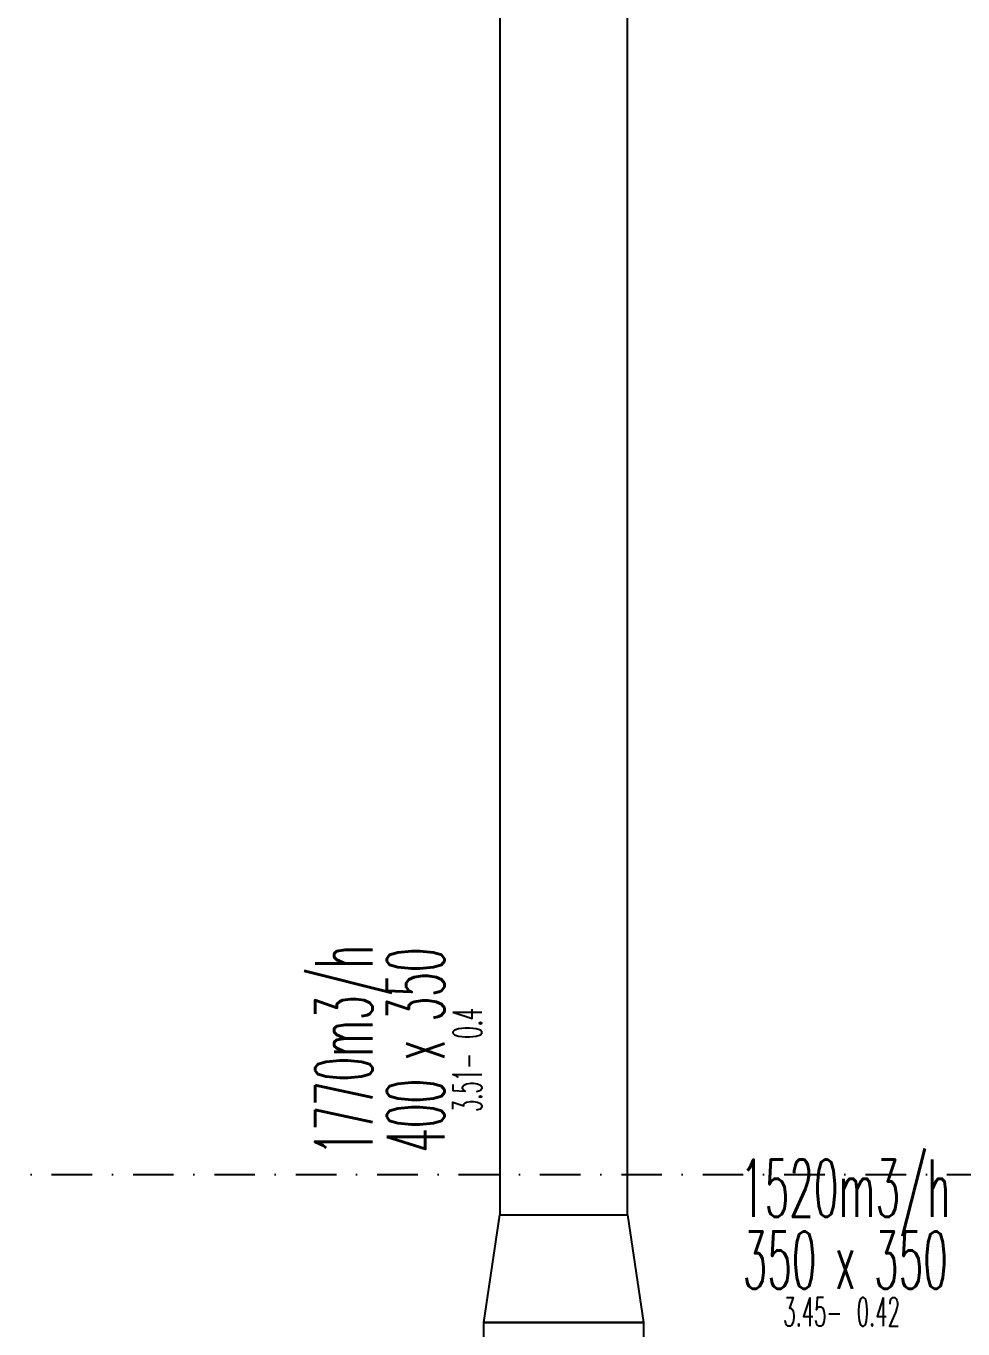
# Model space of a CAD drawing. Header units: inches. Extents: x -772 to 6765, y -813 to 4093.
# Drawn here: x 4789.9 to 5083.5, y 1201.6 to 1610 of the extents above; entities that cross this region are included whole.
import ezdxf
from ezdxf.enums import TextEntityAlignment as Align

# ---------------------------------------------------------------- set-up
doc = ezdxf.new("R2010")
doc.units = ezdxf.units.IN
doc.header["$MEASUREMENT"] = 0
doc.linetypes.add('DASHDOT', pattern=[25.4, 12.7, -6.35, 0, -6.35])
doc.layers.add('H_STR_Aks', color=250, linetype='DASHDOT')
doc.layers.add('MTY-UFLEME-KANALI', color=20, linetype='Continuous')
doc.layers.add('HIZ-PA', color=253, linetype='Continuous', lineweight=0, transparency=0.5)
doc.layers.add('MTY-UFLEME-KANALI-CAP', color=21, linetype='Continuous', lineweight=0)
doc.styles.add('CAP', font='simplxtw.shx', dxfattribs={"width": 0.65})

# ---------------------------------------------------------------- blocks, each defined once
blk = doc.blocks.new('*U230')
at = {"layer": 'HIZ-PA', "color": 3, "style": 'CAP', "width": 0.5}
blk.add_attdef('HIZ', text='', height=0.5, dxfattribs=at).set_placement((-0.049, -1.954), align=Align.BOTTOM_RIGHT)
blk.add_attdef('PA', text='', height=0.5, dxfattribs=at).set_placement((0.201, -1.954), align=Align.BOTTOM_LEFT)
at = {"layer": 'MTY-UFLEME-KANALI-CAP', "color": 7, "style": 'CAP', "width": 0.5}
for tag, p in [('DEBI', (0.001, -0.204)), ('X', (0.001, -1.454))]:
    blk.add_attdef(tag, text='', height=1, dxfattribs=at).set_placement(p, align=Align.BOTTOM_CENTER)
blk.add_attdef('A', text='', height=1, dxfattribs=at).set_placement((-0.499, -1.454), align=Align.BOTTOM_RIGHT)
blk.add_attdef('B', text='', height=1, dxfattribs=at).set_placement((0.501, -1.454), align=Align.BOTTOM_LEFT)
blk = doc.blocks.new('mekanik')
at = {"layer": 'MTY-UFLEME-KANALI'}
for points in [[(24248.34, 9107.83), (24208.34, 9107.83), (24208.34, 8077.35), (24248.34, 8077.35)], [(24253.34, 8043.63), (24203.34, 8043.63), (24208.34, 8077.35), (24248.34, 8077.35)], [(24253.34, 7863.31), (24203.34, 7863.31), (24203.34, 8043.63), (24253.34, 8043.63)]]:
    blk.add_lwpolyline(points, close=True, dxfattribs=at)
at = {"layer": 'MTY-UFLEME-KANALI-CAP', "xscale": 18, "yscale": 18, "zscale": 18, "rotation": 90}
blk.add_blockref('*U230', (24170.22, 8128.96), dxfattribs=at).add_auto_attribs({'DEBI': '1770m3/h', 'X': 'x', 'A': '400', 'B': '350', 'PA': '0.4', 'HIZ': '3.51-'})
at = {"layer": 'MTY-UFLEME-KANALI-CAP', "xscale": 18, "yscale": 18, "zscale": 18}
blk.add_blockref('*U230', (24316.58, 8074.95), dxfattribs=at).add_auto_attribs({'DEBI': '1520m3/h', 'X': 'x', 'A': '350', 'B': '350', 'PA': '0.42', 'HIZ': '3.45-'})

msp = doc.modelspace()

# ---------------------------------------------------------------- linework, layer by layer
at = {"layer": 'H_STR_Aks'}
msp.add_line((-659.05, 1250), (6664.51, 1250), dxfattribs=at)

# ---------------------------------------------------------------- block references
msp.add_blockref('mekanik', (-19270, -6840))

doc.saveas('drawing.dxf')
